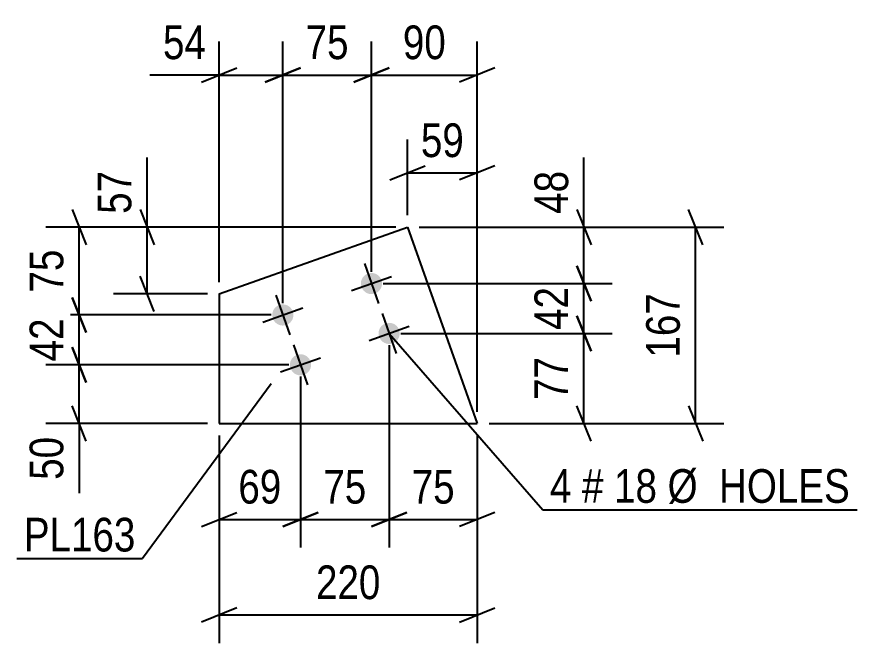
# Model space of a CAD drawing. Header units: millimetres. Extents: x 0 to 841, y 0 to 594.
# Drawn here: x 424.9 to 496.4, y 136.1 to 189.4 of the extents above; entities that cross this region are included whole.
import ezdxf

# ---------------------------------------------------------------- set-up
doc = ezdxf.new("R2010")
doc.units = ezdxf.units.MM
doc.styles.add('Arial Narrow', font='ARIALN.TTF', dxfattribs={"height": 0.2})

# ---------------------------------------------------------------- blocks, each defined once
blk = doc.blocks.new('Part-318887585-12383 - 12382')
at = {"color": 2, "linetype": 'Continuous'}
for p, q in [((442.146, 165.802), (458.168, 171.486)), ((458.168, 171.486), (464.098, 154.77)), ((442.146, 165.802), (442.146, 154.77)), ((442.146, 154.77), (464.098, 154.77))]:
    blk.add_line(p, q, dxfattribs=at)
blk = doc.blocks.new('Bolt-318887585-12384 - 12382')
at = {"linetype": 'Continuous'}
for points in [[(455.946, 166.984, -1), (454.249, 166.382, -1)], [(448.406, 164.309, -1), (446.709, 163.707, -1)], [(457.45, 162.742, -1), (455.754, 162.141, -1)], [(449.91, 160.068, -1), (448.214, 159.466, -1)]]:
    blk.add_hatch(color=1, dxfattribs=at).paths.add_polyline_path(points)
at = {"color": 1, "linetype": 'Continuous'}
for p, q in [((454.496, 168.379), (455.699, 164.986)), ((453.401, 166.081), (456.794, 167.284)), ((446.956, 165.705), (448.159, 162.312)), ((445.861, 163.406), (449.254, 164.61)), ((456, 164.138), (457.204, 160.745)), ((454.905, 161.84), (458.298, 163.043)), ((448.46, 161.463), (449.664, 158.071)), ((447.366, 159.165), (450.758, 160.369))]:
    blk.add_line(p, q, dxfattribs=at)
blk = doc.blocks.new('StraightDimension-318887585-12490 - 12382')
at = {"color": 7, "linetype": 'Continuous'}
for p, q in [((483.277, 169.986), (482.077, 172.986)), ((459.168, 171.486), (485.077, 171.486)), ((482.677, 154.77), (482.677, 171.486)), ((482.077, 156.27), (483.277, 153.27)), ((465.098, 154.77), (485.077, 154.77))]:
    blk.add_line(p, q, dxfattribs=at)
at = {"color": 0}
blk.add_wipeout([(481.926, 166.47), (477.726, 166.47), (477.727, 159.785), (481.927, 159.785)], dxfattribs=at)
at = {"color": 3, "style": 'Arial Narrow'}
blk.add_text('167', height=2.8633, rotation=90.00021, dxfattribs=at).set_placement((481.327, 160.385))
blk = doc.blocks.new('StraightDimension-318887585-12960 - 12382')
at = {"color": 7, "linetype": 'Continuous'}
for p, q in [((449.062, 158.767), (449.062, 144.218)), ((442.146, 153.77), (442.146, 144.218)), ((440.646, 146.018), (443.646, 147.218)), ((442.146, 146.618), (449.062, 146.618)), ((450.562, 147.218), (447.562, 146.018))]:
    blk.add_line(p, q, dxfattribs=at)
at = {"color": 0}
blk.add_wipeout([(448.032, 147.368), (448.032, 151.568), (443.176, 151.568), (443.176, 147.368)], dxfattribs=at)
at = {"color": 3, "style": 'Arial Narrow'}
blk.add_text('69', height=2.8633, dxfattribs=at).set_placement((443.776, 147.968))
blk = doc.blocks.new('StraightDimension-318887585-12480 - 12382')
at = {"color": 7, "linetype": 'Continuous'}
for p, q in [((442.146, 153.77), (442.146, 136.092)), ((464.098, 153.77), (464.098, 136.092)), ((443.646, 139.092), (440.646, 137.892)), ((462.598, 137.892), (465.598, 139.092)), ((442.146, 138.492), (464.098, 138.492))]:
    blk.add_line(p, q, dxfattribs=at)
at = {"color": 0}
blk.add_wipeout([(456.464, 139.242), (456.464, 143.442), (449.78, 143.442), (449.78, 139.242)], dxfattribs=at)
at = {"color": 3, "style": 'Arial Narrow'}
blk.add_text('220', height=2.8633, dxfattribs=at).set_placement((450.38, 139.842))
blk = doc.blocks.new('StraightDimension-318887585-12980 - 12382')
at = {"color": 7, "linetype": 'Continuous'}
for p, q in [((472.578, 168.183), (473.778, 165.183)), ((456.097, 166.683), (475.578, 166.683)), ((473.178, 162.442), (473.178, 166.683)), ((473.778, 160.942), (472.578, 163.942)), ((457.602, 162.442), (475.578, 162.442))]:
    blk.add_line(p, q, dxfattribs=at)
at = {"color": 0}
blk.add_wipeout([(472.428, 166.99), (468.228, 166.99), (468.228, 162.134), (472.428, 162.134)], dxfattribs=at)
at = {"color": 3, "style": 'Arial Narrow'}
blk.add_text('42', height=2.8633, rotation=90.00021, dxfattribs=at).set_placement((471.828, 162.734))
blk = doc.blocks.new('StraightDimension-318887585-12484 - 12382')
at = {"color": 7, "linetype": 'Continuous'}
for p, q in [((436.017, 171.486), (436.017, 177.392)), ((436.017, 171.486), (436.017, 177.392)), ((435.417, 172.986), (436.617, 169.986)), ((457.168, 171.486), (433.167, 171.486)), ((436.017, 165.802), (436.017, 171.486)), ((436.617, 164.302), (435.417, 167.302)), ((441.146, 165.802), (433.167, 165.802))]:
    blk.add_line(p, q, dxfattribs=at)
at = {"color": 0}
blk.add_wipeout([(435.267, 176.867), (431.067, 176.867), (431.067, 172.011), (435.267, 172.011)], dxfattribs=at)
at = {"color": 3, "style": 'Arial Narrow'}
blk.add_text('57', height=2.8633, rotation=90.00021, dxfattribs=at).set_placement((434.667, 172.611))
blk = doc.blocks.new('StraightDimension-318887585-12476 - 12382')
at = {"color": 7, "linetype": 'Continuous'}
for p, q in [((458.168, 172.486), (458.168, 178.939)), ((464.098, 155.77), (464.098, 178.939)), ((456.668, 175.489), (459.668, 176.689)), ((465.598, 176.689), (462.598, 175.489)), ((458.168, 176.089), (464.098, 176.089))]:
    blk.add_line(p, q, dxfattribs=at)
at = {"color": 0}
blk.add_wipeout([(463.561, 176.839), (463.561, 181.039), (458.705, 181.039), (458.705, 176.839)], dxfattribs=at)
at = {"color": 3, "style": 'Arial Narrow'}
blk.add_text('59', height=2.8633, dxfattribs=at).set_placement((459.305, 177.439))
blk = doc.blocks.new('StraightDimension-318887585-12494 - 12382')
at = {"color": 7, "linetype": 'Continuous'}
for p, q in [((455.097, 167.683), (455.097, 187.269)), ((464.098, 155.77), (464.098, 187.269)), ((453.597, 183.819), (456.597, 185.019)), ((465.598, 185.019), (462.598, 183.819)), ((455.097, 184.419), (464.098, 184.419))]:
    blk.add_line(p, q, dxfattribs=at)
at = {"color": 0}
blk.add_wipeout([(462.026, 185.169), (462.026, 189.369), (457.17, 189.369), (457.17, 185.169)], dxfattribs=at)
at = {"color": 3, "style": 'Arial Narrow'}
blk.add_text('90', height=2.8633, dxfattribs=at).set_placement((457.77, 185.769))
blk = doc.blocks.new('StraightDimension-318887585-12495 - 12382')
at = {"color": 7, "linetype": 'Continuous'}
for p, q in [((447.558, 165.008), (447.558, 187.269)), ((455.097, 167.683), (455.097, 187.269)), ((446.058, 183.819), (449.058, 185.019)), ((456.597, 185.019), (453.597, 183.819)), ((447.558, 184.419), (455.097, 184.419))]:
    blk.add_line(p, q, dxfattribs=at)
at = {"color": 0}
blk.add_wipeout([(453.756, 185.169), (453.756, 189.369), (448.899, 189.369), (448.899, 185.169)], dxfattribs=at)
at = {"color": 3, "style": 'Arial Narrow'}
blk.add_text('75', height=2.8633, dxfattribs=at).set_placement((449.499, 185.769))
blk = doc.blocks.new('StraightDimension-318887585-12496 - 12382')
at = {"color": 7, "linetype": 'Continuous'}
for p, q in [((442.146, 166.802), (442.146, 187.269)), ((447.558, 165.008), (447.558, 187.269)), ((440.646, 183.819), (443.646, 185.019)), ((449.058, 185.019), (446.058, 183.819)), ((442.146, 184.419), (436.24, 184.419)), ((442.146, 184.419), (436.24, 184.419)), ((442.146, 184.419), (447.558, 184.419))]:
    blk.add_line(p, q, dxfattribs=at)
at = {"color": 0}
blk.add_wipeout([(441.621, 185.169), (441.621, 189.369), (436.765, 189.369), (436.765, 185.169)], dxfattribs=at)
at = {"color": 3, "style": 'Arial Narrow'}
blk.add_text('54', height=2.8633, dxfattribs=at).set_placement((437.365, 185.769))
blk = doc.blocks.new('StraightDimension-318887585-12514 - 12382')
at = {"color": 7, "linetype": 'Continuous'}
for p, q in [((429.634, 172.986), (430.834, 169.986)), ((457.168, 171.486), (427.384, 171.486)), ((430.234, 164.008), (430.234, 171.486)), ((430.834, 162.508), (429.634, 165.508)), ((446.558, 164.008), (427.384, 164.008))]:
    blk.add_line(p, q, dxfattribs=at)
at = {"color": 0}
blk.add_wipeout([(429.484, 170.175), (425.284, 170.175), (425.284, 165.319), (429.484, 165.319)], dxfattribs=at)
at = {"color": 3, "style": 'Arial Narrow'}
blk.add_text('75', height=2.8633, rotation=90.00021, dxfattribs=at).set_placement((428.884, 165.919))
blk = doc.blocks.new('StraightDimension-318887585-12981 - 12382')
at = {"color": 7, "linetype": 'Continuous'}
for p, q in [((472.578, 163.942), (473.778, 160.942)), ((457.602, 162.442), (475.578, 162.442)), ((473.178, 154.77), (473.178, 162.442)), ((473.778, 153.27), (472.578, 156.27)), ((465.098, 154.77), (475.578, 154.77))]:
    blk.add_line(p, q, dxfattribs=at)
at = {"color": 0}
blk.add_wipeout([(472.428, 161.034), (468.228, 161.034), (468.228, 156.177), (472.428, 156.177)], dxfattribs=at)
at = {"color": 3, "style": 'Arial Narrow'}
blk.add_text('77', height=2.8633, rotation=90.00021, dxfattribs=at).set_placement((471.828, 156.777))
blk = doc.blocks.new('StraightDimension-318887585-12515 - 12382')
at = {"color": 7, "linetype": 'Continuous'}
for p, q in [((429.634, 165.508), (430.834, 162.508)), ((446.558, 164.008), (427.384, 164.008)), ((430.234, 159.767), (430.234, 164.008)), ((430.834, 158.267), (429.634, 161.267)), ((448.062, 159.767), (427.384, 159.767))]:
    blk.add_line(p, q, dxfattribs=at)
at = {"color": 0}
blk.add_wipeout([(429.484, 164.316), (425.284, 164.316), (425.284, 159.459), (429.484, 159.459)], dxfattribs=at)
at = {"color": 3, "style": 'Arial Narrow'}
blk.add_text('42', height=2.8633, rotation=90.00021, dxfattribs=at).set_placement((428.884, 160.059))
blk = doc.blocks.new('StraightDimension-318887585-12516 - 12382')
at = {"color": 7, "linetype": 'Continuous'}
for p, q in [((429.634, 161.267), (430.834, 158.267)), ((448.062, 159.767), (427.384, 159.767)), ((430.234, 154.77), (430.234, 159.767)), ((430.834, 153.27), (429.634, 156.27)), ((441.146, 154.77), (427.384, 154.77)), ((430.234, 154.77), (430.234, 148.863)), ((430.234, 154.77), (430.234, 148.863))]:
    blk.add_line(p, q, dxfattribs=at)
at = {"color": 0}
blk.add_wipeout([(429.484, 154.245), (425.284, 154.245), (425.284, 149.388), (429.484, 149.388)], dxfattribs=at)
at = {"color": 3, "style": 'Arial Narrow'}
blk.add_text('50', height=2.8633, rotation=90.00021, dxfattribs=at).set_placement((428.884, 149.988))
blk = doc.blocks.new('StraightDimension-318887585-12958 - 12382')
at = {"color": 7, "linetype": 'Continuous'}
for p, q in [((456.602, 161.442), (456.602, 144.218)), ((464.098, 153.77), (464.098, 144.218)), ((455.102, 146.018), (458.102, 147.218)), ((456.602, 146.618), (464.098, 146.618)), ((465.598, 147.218), (462.598, 146.018))]:
    blk.add_line(p, q, dxfattribs=at)
at = {"color": 0}
blk.add_wipeout([(462.778, 147.368), (462.778, 151.568), (457.922, 151.568), (457.922, 147.368)], dxfattribs=at)
at = {"color": 3, "style": 'Arial Narrow'}
blk.add_text('75', height=2.8633, dxfattribs=at).set_placement((458.522, 147.968))
blk = doc.blocks.new('StraightDimension-318887585-12959 - 12382')
at = {"color": 7, "linetype": 'Continuous'}
for p, q in [((456.602, 161.442), (456.602, 144.218)), ((449.062, 158.767), (449.062, 144.218)), ((447.562, 146.018), (450.562, 147.218)), ((449.062, 146.618), (456.602, 146.618)), ((458.102, 147.218), (455.102, 146.018))]:
    blk.add_line(p, q, dxfattribs=at)
at = {"color": 0}
blk.add_wipeout([(455.26, 147.368), (455.26, 151.568), (450.404, 151.568), (450.404, 147.368)], dxfattribs=at)
at = {"color": 3, "style": 'Arial Narrow'}
blk.add_text('75', height=2.8633, dxfattribs=at).set_placement((451.004, 147.968))
blk = doc.blocks.new('StraightDimension-318887585-12979 - 12382')
at = {"color": 7, "linetype": 'Continuous'}
for p, q in [((473.178, 171.486), (473.178, 177.392)), ((473.178, 171.486), (473.178, 177.392)), ((472.578, 172.986), (473.778, 169.986)), ((459.168, 171.486), (475.578, 171.486)), ((473.178, 166.683), (473.178, 171.486)), ((473.778, 165.183), (472.578, 168.183)), ((456.097, 166.683), (475.578, 166.683))]:
    blk.add_line(p, q, dxfattribs=at)
at = {"color": 0}
blk.add_wipeout([(472.428, 176.867), (468.228, 176.867), (468.228, 172.011), (472.428, 172.011)], dxfattribs=at)
at = {"color": 3, "style": 'Arial Narrow'}
blk.add_text('48', height=2.8633, rotation=90.00021, dxfattribs=at).set_placement((471.828, 172.611))
blk = doc.blocks.new('Mark-318887585-13755 - 12382')
at = {"color": 7, "linetype": 'Continuous'}
for p, q in [((456.602, 162.442), (469.678, 147.431)), ((469.678, 147.431), (496.418, 147.431))]:
    blk.add_line(p, q, dxfattribs=at)
at = {"color": 0}
for points in [[(472.106, 148.031), (472.106, 151.031), (470.278, 151.031), (470.278, 148.031)], [(474.834, 148.031), (474.834, 151.031), (473.006, 151.031), (473.006, 148.031)], [(479.391, 148.031), (479.391, 151.031), (475.734, 151.031), (475.734, 148.031)], [(495.818, 148.031), (495.818, 151.031), (480.291, 151.031), (480.291, 148.031)]]:
    blk.add_wipeout(points, dxfattribs=at)
for points in [[(472.106, 148.031), (472.106, 151.031), (470.278, 151.031), (470.278, 148.031)], [(474.834, 148.031), (474.834, 151.031), (473.006, 151.031), (473.006, 148.031)], [(479.391, 148.031), (479.391, 151.031), (475.734, 151.031), (475.734, 148.031)], [(495.818, 148.031), (495.818, 151.031), (480.291, 151.031), (480.291, 148.031)]]:
    blk.add_wipeout(points, dxfattribs=at)
at = {"color": 3, "style": 'Arial Narrow'}
for s, height, p in [('4', 2.863, (470.278, 148.031)), ('#', 2.863, (473.006, 148.031)), ('18', 2.8633, (475.734, 148.031)), ('Ø  HOLES', 2.8633, (480.291, 148.031))]:
    blk.add_text(s, height=height, dxfattribs=at).set_placement(p)
blk = doc.blocks.new('Mark-318887585-12542 - 12382')
at = {"color": 30, "linetype": 'Continuous'}
for p in [(446.566, 158.142), (424.928, 143.293)]:
    blk.add_line(p, (435.632, 143.293), dxfattribs=at)
at = {"color": 0}
blk.add_wipeout([(435.032, 143.893), (435.032, 146.893), (425.528, 146.893), (425.528, 143.893)], dxfattribs=at)
blk.add_wipeout([(435.032, 143.893), (435.032, 146.893), (425.528, 146.893), (425.528, 143.893)], dxfattribs=at)
at = {"color": 3, "style": 'Arial Narrow'}
blk.add_text('PL163', height=2.8633, dxfattribs=at).set_placement((425.528, 143.893))

msp = doc.modelspace()

# ---------------------------------------------------------------- block references
for name in ['Part-318887585-12383 - 12382', 'Bolt-318887585-12384 - 12382']:
    msp.add_blockref(name, (0, 0))

# ---------------------------------------------------------------- next in the draw order: block references
for name in ['StraightDimension-318887585-12490 - 12382', 'StraightDimension-318887585-12960 - 12382']:
    msp.add_blockref(name, (0, 0))

# ---------------------------------------------------------------- next in the draw order: block references
for name in ['StraightDimension-318887585-12980 - 12382', 'StraightDimension-318887585-12480 - 12382']:
    msp.add_blockref(name, (0, 0))

# ---------------------------------------------------------------- next in the draw order: block references
msp.add_blockref('StraightDimension-318887585-12484 - 12382', (0, 0))

# ---------------------------------------------------------------- next in the draw order: block references
msp.add_blockref('StraightDimension-318887585-12476 - 12382', (0, 0))

# ---------------------------------------------------------------- next in the draw order: block references
msp.add_blockref('StraightDimension-318887585-12494 - 12382', (0, 0))

# ---------------------------------------------------------------- next in the draw order: block references
for name in ['StraightDimension-318887585-12495 - 12382', 'StraightDimension-318887585-12981 - 12382']:
    msp.add_blockref(name, (0, 0))

# ---------------------------------------------------------------- next in the draw order: block references
for name in ['StraightDimension-318887585-12496 - 12382', 'StraightDimension-318887585-12958 - 12382']:
    msp.add_blockref(name, (0, 0))

# ---------------------------------------------------------------- next in the draw order: block references
msp.add_blockref('StraightDimension-318887585-12514 - 12382', (0, 0))

# ---------------------------------------------------------------- next in the draw order: block references
for name in ['StraightDimension-318887585-12979 - 12382', 'StraightDimension-318887585-12515 - 12382']:
    msp.add_blockref(name, (0, 0))

# ---------------------------------------------------------------- next in the draw order: block references
msp.add_blockref('StraightDimension-318887585-12516 - 12382', (0, 0))

# ---------------------------------------------------------------- next in the draw order: block references
for name in ['StraightDimension-318887585-12959 - 12382', 'Mark-318887585-12542 - 12382']:
    msp.add_blockref(name, (0, 0))

# ---------------------------------------------------------------- next in the draw order: block references
msp.add_blockref('Mark-318887585-13755 - 12382', (0, 0))

doc.saveas('drawing.dxf')
